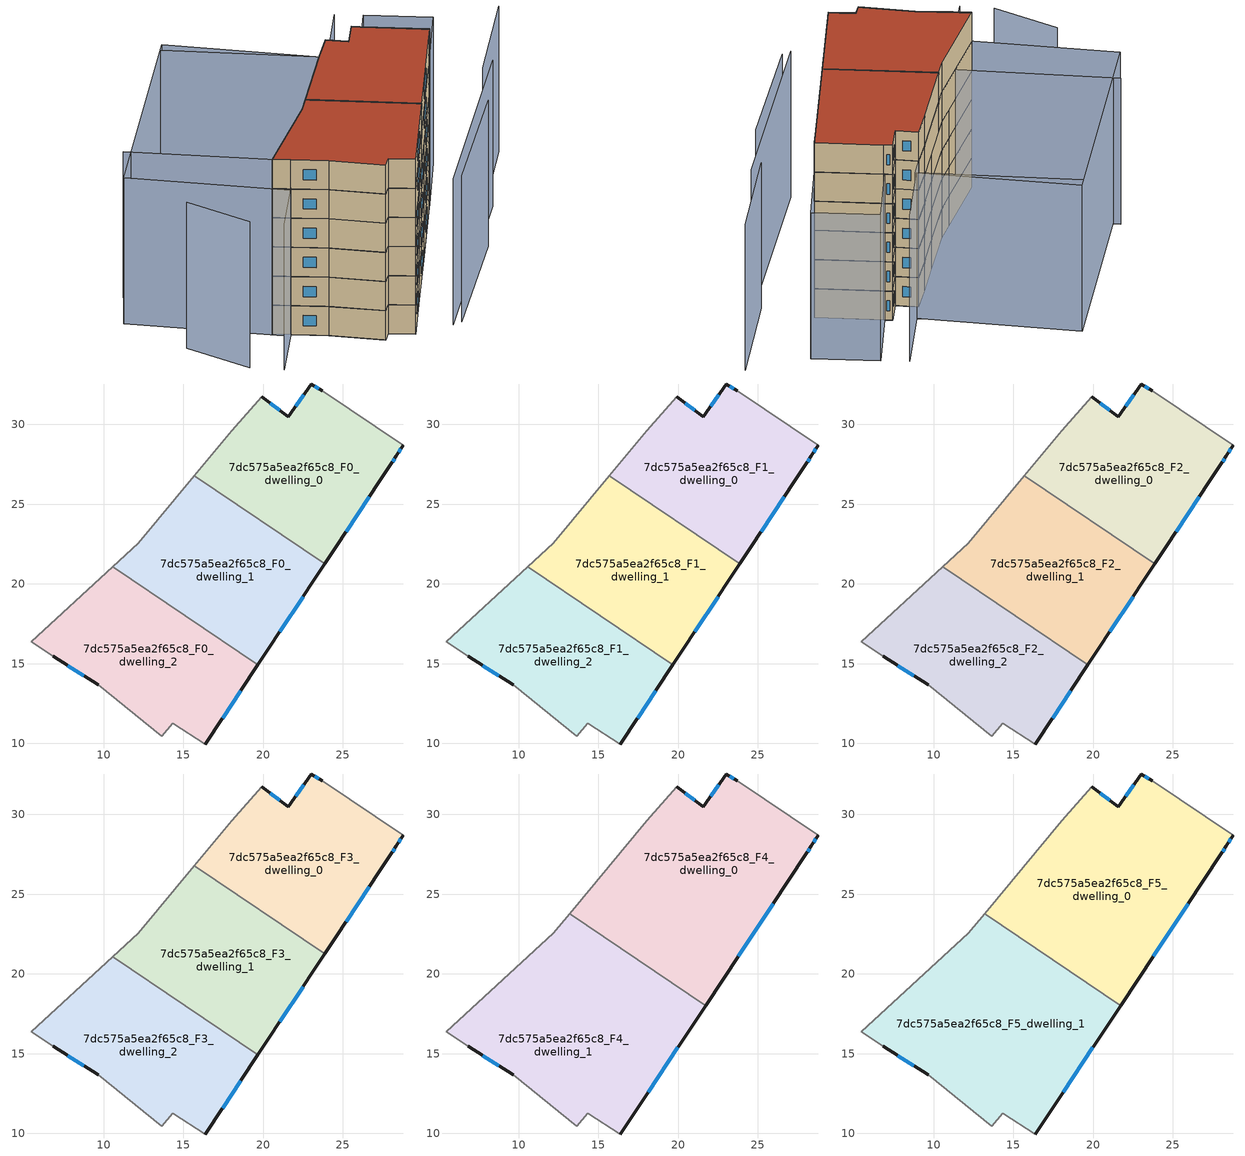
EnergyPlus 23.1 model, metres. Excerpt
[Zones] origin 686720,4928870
7dc575a5ea2f65c8_F0_dwelling_0
 floor ground (EU_floor_Construction): 23.86,21.26 27.99,27.5 28.35,28.04 28.78,28.69 23.7,32.12 23.02,32.54 21.56,30.47 19.92,31.73 18.04,29.61 15.68,26.78 z0
 wall outside (EU_wall_Construction): 19.92,31.73 21.56,30.47 23.02,32.54 23.7,32.12 / 28.78,28.69 28.35,28.04 27.99,27.5 23.86,21.26 z0:3
 wall to 7dc575a5ea2f65c8_F0_dwelling_1 (EU_wall_Construction): 23.86,21.26 15.68,26.78 z0:3
 wall adiabatic (EU_wall_Construction): 15.68,26.78 18.04,29.61 19.92,31.73 / 23.7,32.12 28.78,28.69 z0:3
 window (EU_Window_Construction): 20.45,31.32 21.02,30.88 / 22.03,31.15 22.54,31.87 / 23.24,32.4 23.48,32.26 / 28.64,28.48 28.49,28.25 / 28.23,27.86 28.11,27.67 / 26.65,25.47 25.2,23.29 z0.98:2.02
7dc575a5ea2f65c8_F0_dwelling_1
 floor ground (EU_floor_Construction): 19.67,14.93 23.86,21.26 15.68,26.78 12.17,22.55 10.57,21.08 z0
 wall outside (EU_wall_Construction): 23.86,21.26 19.67,14.93 z0:3
 wall adiabatic (EU_wall_Construction): 10.57,21.08 12.17,22.55 15.68,26.78 z0:3
 wall to 7dc575a5ea2f65c8_F0_dwelling_2 (EU_wall_Construction): 19.67,14.93 10.57,21.08 z0:3
 window (EU_Window_Construction): 22.5,19.2 21.03,16.99 z0.98:2.02
7dc575a5ea2f65c8_F0_dwelling_2
 floor ground (EU_floor_Construction): 16.38,9.97 19.67,14.93 10.57,21.08 5.46,16.38 6.84,15.47 9.65,13.67 13.63,10.46 14.32,11.28 z0
 wall outside (EU_wall_Construction): 9.65,13.67 6.84,15.47 / 19.67,14.93 16.38,9.97 z0:3
 wall adiabatic (EU_wall_Construction): 6.84,15.47 5.46,16.38 10.57,21.08 / 16.38,9.97 14.32,11.28 13.63,10.46 9.65,13.67 z0:3
 window (EU_Window_Construction): 8.74,14.25 7.76,14.88 / 18.6,13.32 17.45,11.58 z0.98:2.02
7dc575a5ea2f65c8_F1_dwelling_0
 floor to 7dc575a5ea2f65c8_F0_dwelling_0 (EU_floor_Construction): 23.86,21.26 27.99,27.5 28.35,28.04 28.78,28.69 23.7,32.12 23.02,32.54 21.56,30.47 19.92,31.73 18.04,29.61 15.68,26.78 z3
 wall outside (EU_wall_Construction): 19.92,31.73 21.56,30.47 23.02,32.54 23.7,32.12 / 28.78,28.69 28.35,28.04 27.99,27.5 23.86,21.26 z3:6
 wall to 7dc575a5ea2f65c8_F1_dwelling_1 (EU_wall_Construction): 23.86,21.26 15.68,26.78 z3:6
 wall adiabatic (EU_wall_Construction): 15.68,26.78 18.04,29.61 19.92,31.73 / 23.7,32.12 28.78,28.69 z3:6
 window (EU_Window_Construction): 20.45,31.32 21.02,30.88 / 22.03,31.15 22.54,31.87 / 23.24,32.4 23.48,32.26 / 28.64,28.48 28.49,28.25 / 28.23,27.86 28.11,27.67 / 26.65,25.47 25.2,23.29 z3.98:5.02
7dc575a5ea2f65c8_F1_dwelling_1
 floor to 7dc575a5ea2f65c8_F0_dwelling_1 (EU_floor_Construction): 19.67,14.93 23.86,21.26 15.68,26.78 12.17,22.55 10.57,21.08 z3
 wall outside (EU_wall_Construction): 23.86,21.26 19.67,14.93 z3:6
 wall adiabatic (EU_wall_Construction): 10.57,21.08 12.17,22.55 15.68,26.78 z3:6
 wall to 7dc575a5ea2f65c8_F1_dwelling_2 (EU_wall_Construction): 19.67,14.93 10.57,21.08 z3:6
 window (EU_Window_Construction): 22.5,19.2 21.03,16.99 z3.98:5.02
7dc575a5ea2f65c8_F1_dwelling_2
 floor to 7dc575a5ea2f65c8_F0_dwelling_2 (EU_floor_Construction): 16.38,9.97 19.67,14.93 10.57,21.08 5.46,16.38 6.84,15.47 9.65,13.67 13.63,10.46 14.32,11.28 z3
 wall outside (EU_wall_Construction): 9.65,13.67 6.84,15.47 / 19.67,14.93 16.38,9.97 z3:6
 wall adiabatic (EU_wall_Construction): 6.84,15.47 5.46,16.38 10.57,21.08 / 16.38,9.97 14.32,11.28 13.63,10.46 9.65,13.67 z3:6
 window (EU_Window_Construction): 8.74,14.25 7.76,14.88 / 18.6,13.32 17.45,11.58 z3.98:5.02
7dc575a5ea2f65c8_F2_dwelling_0
 floor to 7dc575a5ea2f65c8_F1_dwelling_0 (EU_floor_Construction): 23.86,21.26 27.99,27.5 28.35,28.04 28.78,28.69 23.7,32.12 23.02,32.54 21.56,30.47 19.92,31.73 18.04,29.61 15.68,26.78 z6
 wall outside (EU_wall_Construction): 19.92,31.73 21.56,30.47 23.02,32.54 23.7,32.12 / 28.78,28.69 28.35,28.04 27.99,27.5 23.86,21.26 z6:9
 wall to 7dc575a5ea2f65c8_F2_dwelling_1 (EU_wall_Construction): 23.86,21.26 15.68,26.78 z6:9
 wall adiabatic (EU_wall_Construction): 15.68,26.78 18.04,29.61 19.92,31.73 / 23.7,32.12 28.78,28.69 z6:9
 window (EU_Window_Construction): 20.45,31.32 21.02,30.88 / 22.03,31.15 22.54,31.87 / 23.24,32.4 23.48,32.26 / 28.64,28.48 28.49,28.25 / 28.23,27.86 28.11,27.67 / 26.65,25.47 25.2,23.29 z6.98:8.02
7dc575a5ea2f65c8_F2_dwelling_1
 floor to 7dc575a5ea2f65c8_F1_dwelling_1 (EU_floor_Construction): 19.67,14.93 23.86,21.26 15.68,26.78 12.17,22.55 10.57,21.08 z6
 wall outside (EU_wall_Construction): 23.86,21.26 19.67,14.93 z6:9
 wall adiabatic (EU_wall_Construction): 10.57,21.08 12.17,22.55 15.68,26.78 z6:9
 wall to 7dc575a5ea2f65c8_F2_dwelling_2 (EU_wall_Construction): 19.67,14.93 10.57,21.08 z6:9
 window (EU_Window_Construction): 22.5,19.2 21.03,16.99 z6.98:8.02
7dc575a5ea2f65c8_F2_dwelling_2
 floor to 7dc575a5ea2f65c8_F1_dwelling_2 (EU_floor_Construction): 16.38,9.97 19.67,14.93 10.57,21.08 5.46,16.38 6.84,15.47 9.65,13.67 13.63,10.46 14.32,11.28 z6
 wall outside (EU_wall_Construction): 9.65,13.67 6.84,15.47 / 19.67,14.93 16.38,9.97 z6:9
 wall adiabatic (EU_wall_Construction): 6.84,15.47 5.46,16.38 10.57,21.08 / 16.38,9.97 14.32,11.28 13.63,10.46 9.65,13.67 z6:9
 window (EU_Window_Construction): 8.74,14.25 7.76,14.88 / 18.6,13.32 17.45,11.58 z6.98:8.02
7dc575a5ea2f65c8_F3_dwelling_0
 floor to 7dc575a5ea2f65c8_F2_dwelling_0 (EU_floor_Construction): 23.86,21.26 27.99,27.5 28.35,28.04 28.78,28.69 23.7,32.12 23.02,32.54 21.56,30.47 19.92,31.73 18.04,29.61 15.68,26.78 z9
 wall outside (EU_wall_Construction): 19.92,31.73 21.56,30.47 23.02,32.54 23.7,32.12 / 28.78,28.69 28.35,28.04 27.99,27.5 23.86,21.26 z9:12
 wall to 7dc575a5ea2f65c8_F3_dwelling_1 (EU_wall_Construction): 23.86,21.26 15.68,26.78 z9:12
 wall adiabatic (EU_wall_Construction): 15.68,26.78 18.04,29.61 19.92,31.73 / 23.7,32.12 28.78,28.69 z9:12
 window (EU_Window_Construction): 20.45,31.32 21.02,30.88 / 22.03,31.15 22.54,31.87 / 23.24,32.4 23.48,32.26 / 28.64,28.48 28.49,28.25 / 28.23,27.86 28.11,27.67 / 26.65,25.47 25.2,23.29 z9.98:11.02
7dc575a5ea2f65c8_F3_dwelling_1
 floor to 7dc575a5ea2f65c8_F2_dwelling_1 (EU_floor_Construction): 19.67,14.93 23.86,21.26 15.68,26.78 12.17,22.55 10.57,21.08 z9
 wall outside (EU_wall_Construction): 23.86,21.26 19.67,14.93 z9:12
 wall adiabatic (EU_wall_Construction): 10.57,21.08 12.17,22.55 15.68,26.78 z9:12
 wall to 7dc575a5ea2f65c8_F3_dwelling_2 (EU_wall_Construction): 19.67,14.93 10.57,21.08 z9:12
 window (EU_Window_Construction): 22.5,19.2 21.03,16.99 z9.98:11.02
7dc575a5ea2f65c8_F3_dwelling_2
 floor to 7dc575a5ea2f65c8_F2_dwelling_2 (EU_floor_Construction): 16.38,9.97 19.67,14.93 10.57,21.08 5.46,16.38 6.84,15.47 9.65,13.67 13.63,10.46 14.32,11.28 z9
 wall outside (EU_wall_Construction): 9.65,13.67 6.84,15.47 / 19.67,14.93 16.38,9.97 z9:12
 wall adiabatic (EU_wall_Construction): 6.84,15.47 5.46,16.38 10.57,21.08 / 16.38,9.97 14.32,11.28 13.63,10.46 9.65,13.67 z9:12
 window (EU_Window_Construction): 8.74,14.25 7.76,14.88 / 18.6,13.32 17.45,11.58 z9.98:11.02
7dc575a5ea2f65c8_F4_dwelling_0
 floor to 7dc575a5ea2f65c8_F3_dwelling_0 (EU_floor_Construction): 23.86,21.26 27.99,27.5 28.35,28.04 28.78,28.69 23.7,32.12 23.02,32.54 21.56,30.47 19.92,31.73 18.04,29.61 15.68,26.78 z12
 floor to 7dc575a5ea2f65c8_F3_dwelling_1 (EU_floor_Construction): 21.71,18.02 23.86,21.26 15.68,26.78 13.19,23.78 z12
 wall outside (EU_wall_Construction): 19.92,31.73 21.56,30.47 23.02,32.54 23.7,32.12 / 28.78,28.69 28.35,28.04 27.99,27.5 21.71,18.02 z12:15
 wall to 7dc575a5ea2f65c8_F4_dwelling_1 (EU_wall_Construction): 21.71,18.02 13.19,23.78 z12:15
 wall adiabatic (EU_wall_Construction): 13.19,23.78 18.04,29.61 19.92,31.73 / 23.7,32.12 28.78,28.69 z12:15
 window (EU_Window_Construction): 20.45,31.32 21.02,30.88 / 22.03,31.15 22.54,31.87 / 23.24,32.4 23.48,32.26 / 28.64,28.48 28.49,28.25 / 28.23,27.86 28.11,27.67 / 25.95,24.41 23.76,21.1 z12.98:14.02
7dc575a5ea2f65c8_F4_dwelling_1
 floor to 7dc575a5ea2f65c8_F3_dwelling_1 (EU_floor_Construction): 19.67,14.93 21.71,18.02 13.19,23.78 12.17,22.55 10.57,21.08 z12
 floor to 7dc575a5ea2f65c8_F3_dwelling_2 (EU_floor_Construction): 16.38,9.97 19.67,14.93 10.57,21.08 5.46,16.38 6.84,15.47 9.65,13.67 13.63,10.46 14.32,11.28 z12
 wall outside (EU_wall_Construction): 9.65,13.67 6.84,15.47 / 21.71,18.02 16.38,9.97 z12:15
 wall adiabatic (EU_wall_Construction): 6.84,15.47 5.46,16.38 12.17,22.55 13.19,23.78 / 16.38,9.97 14.32,11.28 13.63,10.46 9.65,13.67 z12:15
 window (EU_Window_Construction): 8.74,14.25 7.76,14.88 / 19.98,15.4 18.12,12.59 z12.98:14.02
7dc575a5ea2f65c8_F5_dwelling_0
 floor to 7dc575a5ea2f65c8_F4_dwelling_0 (EU_floor_Construction): 21.71,18.02 27.99,27.5 28.35,28.04 28.78,28.69 23.7,32.12 23.02,32.54 21.56,30.47 19.92,31.73 18.04,29.61 13.19,23.78 z15
 wall outside (EU_wall_Construction): 19.92,31.73 21.56,30.47 23.02,32.54 23.7,32.12 / 28.78,28.69 28.35,28.04 27.99,27.5 21.71,18.02 z15:18
 wall to 7dc575a5ea2f65c8_F5_dwelling_1 (EU_wall_Construction): 21.71,18.02 13.19,23.78 z15:18
 wall adiabatic (EU_wall_Construction): 13.19,23.78 18.04,29.61 19.92,31.73 / 23.7,32.12 28.78,28.69 z15:18
 window (EU_Window_Construction): 20.45,31.32 21.02,30.88 / 22.03,31.15 22.54,31.87 / 23.24,32.4 23.48,32.26 / 28.64,28.48 28.49,28.25 / 28.23,27.86 28.11,27.67 / 25.95,24.41 23.76,21.1 z15.98:17.02
 roof outside (EU_roof_Construction): 28.78,28.69 28.35,28.04 27.99,27.5 21.71,18.02 13.19,23.78 18.04,29.61 19.92,31.73 21.56,30.47 23.02,32.54 23.7,32.12 z18
7dc575a5ea2f65c8_F5_dwelling_1
 floor to 7dc575a5ea2f65c8_F4_dwelling_1 (EU_floor_Construction): 16.38,9.97 21.71,18.02 13.19,23.78 12.17,22.55 5.46,16.38 6.84,15.47 9.65,13.67 13.63,10.46 14.32,11.28 z15
 wall outside (EU_wall_Construction): 9.65,13.67 6.84,15.47 / 21.71,18.02 16.38,9.97 z15:18
 wall adiabatic (EU_wall_Construction): 6.84,15.47 5.46,16.38 12.17,22.55 13.19,23.78 / 16.38,9.97 14.32,11.28 13.63,10.46 9.65,13.67 z15:18
 window (EU_Window_Construction): 8.74,14.25 7.76,14.88 / 19.98,15.4 18.12,12.59 z15.98:17.02
 roof outside (EU_roof_Construction): 21.71,18.02 16.38,9.97 14.32,11.28 13.63,10.46 9.65,13.67 6.84,15.47 5.46,16.38 12.17,22.55 13.19,23.78 z18
shading: 20.06,9.72 33.37,25.52 / -2.24,18.16 0.89,12.46 / -2.68,28.46 9.72,19.42 / 9.72,19.42 3.28,10.57 / 25.3,39.37 21.05,33.34 / 21.05,33.34 8.95,41.84 / 20.98,9.78 29.59,19.83 / 32,24.91 38.55,33.32 / -4.89,24.62 9.55,42.58 / 9.55,42.58 21.15,33.26 / 21.15,33.26 6.7,15.29 / 6.7,15.29 -4.89,24.62 / 32.61,34.58 28.78,28.69 / 28.78,28.69 23.58,32.08 / 23.58,32.08 27.41,37.96 / 27.41,37.96 32.61,34.58 z0:15
[Building]
EU S2 Campaign: North Axis=0; Terrain=City; Solar Distribution=FullExterior
[Site:Location]
Bologna: Latitude=44.5; Longitude=11.25; Time Zone=1; Elevation=37
[SizingPeriod:WeatherFileDays]
AnnualSizingPeriod: Begin Month=1; Begin Day of Month=1; End Month=12; End Day of Month=31; Day of Week for Start Day=Monday; Use Weather File Daylight Saving Period=No; Use Weather File Rain and Snow Indicators=No
[MATERIAL]
EU_InternalMass_Material: Roughness=MediumRough; Thickness=0.1; Conductivity=1; Density=1800; Specific Heat=900; Thermal Absorptance=0.9; Solar Absorptance=0.7; Visible Absorptance=0.7
[MATERIAL:NOMASS] Roughness=MediumRough; Thermal Absorptance=0.9; Solar Absorptance=0.7; Visible Absorptance=0.7
Name | Thermal Resistance
EU_wall_NoMass | 0.905828
EU_roof_NoMass | 0.37593
EU_floor_NoMass | 0.67114
[WINDOWMATERIAL:SIMPLEGLAZINGSYSTEM]
EU_Window_SimpleGlazing: UFactor=4.52486; Solar Heat Gain Coefficient=0.85; Visible Transmittance=0.85
[CONSTRUCTION]
EU_wall_Construction: EU_wall_NoMass
EU_roof_Construction: EU_roof_NoMass
EU_floor_Construction: EU_floor_NoMass
EU_InternalMass_Construction: EU_InternalMass_Material
EU_Window_Construction: EU_Window_SimpleGlazing
[ZONE] Type=1; Multiplier=1; Ceiling Height=autocalculate; Floor Area=autocalculate; Part of Total Floor Area=Yes
Name | Volume
7dc575a5ea2f65c8_F0_dwelling_0; 7dc575a5ea2f65c8_F1_dwelling_0; 7dc575a5ea2f65c8_F2_dwelling_0; 7dc575a5ea2f65c8_F3_dwelling_0 | 234.864
7dc575a5ea2f65c8_F4_dwelling_0; 7dc575a5ea2f65c8_F5_dwelling_0 | 352.288
7dc575a5ea2f65c8_F0_dwelling_1; 7dc575a5ea2f65c8_F1_dwelling_1; 7dc575a5ea2f65c8_F2_dwelling_1; 7dc575a5ea2f65c8_F3_dwelling_1 | 234.853
7dc575a5ea2f65c8_F4_dwelling_1; 7dc575a5ea2f65c8_F5_dwelling_1 | 352.3
7dc575a5ea2f65c8_F0_dwelling_2; 7dc575a5ea2f65c8_F1_dwelling_2; 7dc575a5ea2f65c8_F2_dwelling_2; 7dc575a5ea2f65c8_F3_dwelling_2 | 234.86
[INTERNALMASS] Construction=EU_InternalMass_Construction
Name | Zone or ZoneList | Surface Area
7dc575a5ea2f65c8_F0_dwelling_0_EU_InternalMass | 7dc575a5ea2f65c8_F0_dwelling_0 | 78.2879
7dc575a5ea2f65c8_F0_dwelling_1_EU_InternalMass | 7dc575a5ea2f65c8_F0_dwelling_1 | 78.2846
7dc575a5ea2f65c8_F0_dwelling_2_EU_InternalMass | 7dc575a5ea2f65c8_F0_dwelling_2 | 78.2864
7dc575a5ea2f65c8_F1_dwelling_0_EU_InternalMass | 7dc575a5ea2f65c8_F1_dwelling_0 | 78.2879
7dc575a5ea2f65c8_F1_dwelling_1_EU_InternalMass | 7dc575a5ea2f65c8_F1_dwelling_1 | 78.2846
7dc575a5ea2f65c8_F1_dwelling_2_EU_InternalMass | 7dc575a5ea2f65c8_F1_dwelling_2 | 78.2864
7dc575a5ea2f65c8_F2_dwelling_0_EU_InternalMass | 7dc575a5ea2f65c8_F2_dwelling_0 | 78.2879
7dc575a5ea2f65c8_F2_dwelling_1_EU_InternalMass | 7dc575a5ea2f65c8_F2_dwelling_1 | 78.2846
7dc575a5ea2f65c8_F2_dwelling_2_EU_InternalMass | 7dc575a5ea2f65c8_F2_dwelling_2 | 78.2864
7dc575a5ea2f65c8_F3_dwelling_0_EU_InternalMass | 7dc575a5ea2f65c8_F3_dwelling_0 | 78.2879
7dc575a5ea2f65c8_F3_dwelling_1_EU_InternalMass | 7dc575a5ea2f65c8_F3_dwelling_1 | 78.2846
7dc575a5ea2f65c8_F3_dwelling_2_EU_InternalMass | 7dc575a5ea2f65c8_F3_dwelling_2 | 78.2864
7dc575a5ea2f65c8_F4_dwelling_0_EU_InternalMass | 7dc575a5ea2f65c8_F4_dwelling_0 | 117.43
7dc575a5ea2f65c8_F4_dwelling_1_EU_InternalMass | 7dc575a5ea2f65c8_F4_dwelling_1 | 117.433
7dc575a5ea2f65c8_F5_dwelling_0_EU_InternalMass | 7dc575a5ea2f65c8_F5_dwelling_0 | 117.43
7dc575a5ea2f65c8_F5_dwelling_1_EU_InternalMass | 7dc575a5ea2f65c8_F5_dwelling_1 | 117.433
[OTHEREQUIPMENT] Fuel Type=Electricity; Design Level Calculation Method=Watts/Area; Power per Zone Floor Area=1; Fraction Latent=0; Fraction Radiant=0; Fraction Lost=0; Carbon Dioxide Generation Rate=0; EndUse Subcategory=EU_Step8_InternalGains
Name | Zone or ZoneList or Space or SpaceList | Schedule
EU_Step8_InternalGain_7dc575a5ea2f65c8_F0_dwelling_0_f000 | 7dc575a5ea2f65c8_F0_dwelling_0 | EU_Step8_GainSchedule_7dc575a5ea2f65c8_F0_dwelling_0_f000
EU_Step8_InternalGain_7dc575a5ea2f65c8_F0_dwelling_1_f000 | 7dc575a5ea2f65c8_F0_dwelling_1 | EU_Step8_GainSchedule_7dc575a5ea2f65c8_F0_dwelling_1_f000
EU_Step8_InternalGain_7dc575a5ea2f65c8_F0_dwelling_2_f000 | 7dc575a5ea2f65c8_F0_dwelling_2 | EU_Step8_GainSchedule_7dc575a5ea2f65c8_F0_dwelling_2_f000
EU_Step8_InternalGain_7dc575a5ea2f65c8_F1_dwelling_0_f000 | 7dc575a5ea2f65c8_F1_dwelling_0 | EU_Step8_GainSchedule_7dc575a5ea2f65c8_F1_dwelling_0_f000
EU_Step8_InternalGain_7dc575a5ea2f65c8_F1_dwelling_1_f000 | 7dc575a5ea2f65c8_F1_dwelling_1 | EU_Step8_GainSchedule_7dc575a5ea2f65c8_F1_dwelling_1_f000
EU_Step8_InternalGain_7dc575a5ea2f65c8_F1_dwelling_2_f000 | 7dc575a5ea2f65c8_F1_dwelling_2 | EU_Step8_GainSchedule_7dc575a5ea2f65c8_F1_dwelling_2_f000
EU_Step8_InternalGain_7dc575a5ea2f65c8_F2_dwelling_0_f000 | 7dc575a5ea2f65c8_F2_dwelling_0 | EU_Step8_GainSchedule_7dc575a5ea2f65c8_F2_dwelling_0_f000
EU_Step8_InternalGain_7dc575a5ea2f65c8_F2_dwelling_1_f000 | 7dc575a5ea2f65c8_F2_dwelling_1 | EU_Step8_GainSchedule_7dc575a5ea2f65c8_F2_dwelling_1_f000
EU_Step8_InternalGain_7dc575a5ea2f65c8_F2_dwelling_2_f000 | 7dc575a5ea2f65c8_F2_dwelling_2 | EU_Step8_GainSchedule_7dc575a5ea2f65c8_F2_dwelling_2_f000
EU_Step8_InternalGain_7dc575a5ea2f65c8_F3_dwelling_0_f000 | 7dc575a5ea2f65c8_F3_dwelling_0 | EU_Step8_GainSchedule_7dc575a5ea2f65c8_F3_dwelling_0_f000
EU_Step8_InternalGain_7dc575a5ea2f65c8_F3_dwelling_1_f000 | 7dc575a5ea2f65c8_F3_dwelling_1 | EU_Step8_GainSchedule_7dc575a5ea2f65c8_F3_dwelling_1_f000
EU_Step8_InternalGain_7dc575a5ea2f65c8_F3_dwelling_2_f000 | 7dc575a5ea2f65c8_F3_dwelling_2 | EU_Step8_GainSchedule_7dc575a5ea2f65c8_F3_dwelling_2_f000
EU_Step8_InternalGain_7dc575a5ea2f65c8_F4_dwelling_0_f000 | 7dc575a5ea2f65c8_F4_dwelling_0 | EU_Step8_GainSchedule_7dc575a5ea2f65c8_F4_dwelling_0_f000
EU_Step8_InternalGain_7dc575a5ea2f65c8_F4_dwelling_1_f000 | 7dc575a5ea2f65c8_F4_dwelling_1 | EU_Step8_GainSchedule_7dc575a5ea2f65c8_F4_dwelling_1_f000
EU_Step8_InternalGain_7dc575a5ea2f65c8_F5_dwelling_0_f000 | 7dc575a5ea2f65c8_F5_dwelling_0 | EU_Step8_GainSchedule_7dc575a5ea2f65c8_F5_dwelling_0_f000
EU_Step8_InternalGain_7dc575a5ea2f65c8_F5_dwelling_1_f000 | 7dc575a5ea2f65c8_F5_dwelling_1 | EU_Step8_GainSchedule_7dc575a5ea2f65c8_F5_dwelling_1_f000
[ZONEVENTILATION:DESIGNFLOWRATE] Schedule=EU_AlwaysOn; Design Flow Rate Calculation Method=AirChanges/Hour; Air Changes per Hour=0.73129; Ventilation Type=Natural; Fan Pressure Rise=0; Fan Total Efficiency=1; Constant Term Coefficient=1; Temperature Term Coefficient=0; Velocity Term Coefficient=0; Velocity Squared Term Coefficient=0; Minimum Indoor Temperature=-100; Maximum Indoor Temperature=100; Delta Temperature=-100; Minimum Outdoor Temperature=-100; Maximum Outdoor Temperature=100; Maximum Wind Speed=40
Name | Zone or ZoneList or Space or SpaceList
EU_ConstantAir_7dc575a5ea2f65c8_F0_dwelling_0 | 7dc575a5ea2f65c8_F0_dwelling_0
EU_ConstantAir_7dc575a5ea2f65c8_F0_dwelling_1 | 7dc575a5ea2f65c8_F0_dwelling_1
EU_ConstantAir_7dc575a5ea2f65c8_F0_dwelling_2 | 7dc575a5ea2f65c8_F0_dwelling_2
EU_ConstantAir_7dc575a5ea2f65c8_F1_dwelling_0 | 7dc575a5ea2f65c8_F1_dwelling_0
EU_ConstantAir_7dc575a5ea2f65c8_F1_dwelling_1 | 7dc575a5ea2f65c8_F1_dwelling_1
EU_ConstantAir_7dc575a5ea2f65c8_F1_dwelling_2 | 7dc575a5ea2f65c8_F1_dwelling_2
EU_ConstantAir_7dc575a5ea2f65c8_F2_dwelling_0 | 7dc575a5ea2f65c8_F2_dwelling_0
EU_ConstantAir_7dc575a5ea2f65c8_F2_dwelling_1 | 7dc575a5ea2f65c8_F2_dwelling_1
EU_ConstantAir_7dc575a5ea2f65c8_F2_dwelling_2 | 7dc575a5ea2f65c8_F2_dwelling_2
EU_ConstantAir_7dc575a5ea2f65c8_F3_dwelling_0 | 7dc575a5ea2f65c8_F3_dwelling_0
EU_ConstantAir_7dc575a5ea2f65c8_F3_dwelling_1 | 7dc575a5ea2f65c8_F3_dwelling_1
EU_ConstantAir_7dc575a5ea2f65c8_F3_dwelling_2 | 7dc575a5ea2f65c8_F3_dwelling_2
EU_ConstantAir_7dc575a5ea2f65c8_F4_dwelling_0 | 7dc575a5ea2f65c8_F4_dwelling_0
EU_ConstantAir_7dc575a5ea2f65c8_F4_dwelling_1 | 7dc575a5ea2f65c8_F4_dwelling_1
EU_ConstantAir_7dc575a5ea2f65c8_F5_dwelling_0 | 7dc575a5ea2f65c8_F5_dwelling_0
EU_ConstantAir_7dc575a5ea2f65c8_F5_dwelling_1 | 7dc575a5ea2f65c8_F5_dwelling_1
[HVACTEMPLATE:THERMOSTAT] Constant Heating Setpoint=20; Constant Cooling Setpoint=50
EU_HeatOnly_7dc575a5ea2f65c8_F0_dwelling_0; EU_HeatOnly_7dc575a5ea2f65c8_F0_dwelling_1; EU_HeatOnly_7dc575a5ea2f65c8_F0_dwelling_2; EU_HeatOnly_7dc575a5ea2f65c8_F1_dwelling_0; EU_HeatOnly_7dc575a5ea2f65c8_F1_dwelling_1; EU_HeatOnly_7dc575a5ea2f65c8_F1_dwelling_2; EU_HeatOnly_7dc575a5ea2f65c8_F2_dwelling_0; EU_HeatOnly_7dc575a5ea2f65c8_F2_dwelling_1; EU_HeatOnly_7dc575a5ea2f65c8_F2_dwelling_2; EU_HeatOnly_7dc575a5ea2f65c8_F3_dwelling_0; EU_HeatOnly_7dc575a5ea2f65c8_F3_dwelling_1; EU_HeatOnly_7dc575a5ea2f65c8_F3_dwelling_2; EU_HeatOnly_7dc575a5ea2f65c8_F4_dwelling_0; EU_HeatOnly_7dc575a5ea2f65c8_F4_dwelling_1; EU_HeatOnly_7dc575a5ea2f65c8_F5_dwelling_0; EU_HeatOnly_7dc575a5ea2f65c8_F5_dwelling_1
[HVACTEMPLATE:ZONE:IDEALLOADSAIRSYSTEM] System Availability Schedule=EU_AlwaysOn; Maximum Heating Supply Air Temperature=50; Minimum Cooling Supply Air Temperature=13; Maximum Heating Supply Air Humidity Ratio=0.0156; Minimum Cooling Supply Air Humidity Ratio=0.0077; Heating Limit=NoLimit; Cooling Limit=NoLimit; Heating Availability Schedule=EU_AlwaysOn; Cooling Availability Schedule=EU_CoolingOff; Dehumidification Control Type=ConstantSensibleHeatRatio; Cooling Sensible Heat Ratio=0.7; Dehumidification Setpoint=60; Humidification Control Type=None; Humidification Setpoint=30; Outdoor Air Method=None; Outdoor Air Flow Rate per Person=0.00944; Outdoor Air Flow Rate per Zone Floor Area=0; Outdoor Air Flow Rate per Zone=0; Demand Controlled Ventilation Type=None; Outdoor Air Economizer Type=NoEconomizer; Heat Recovery Type=None; Sensible Heat Recovery Effectiveness=0.7; Latent Heat Recovery Effectiveness=0.65
Name | Template Thermostat
7dc575a5ea2f65c8_F0_dwelling_0 | EU_HeatOnly_7dc575a5ea2f65c8_F0_dwelling_0
7dc575a5ea2f65c8_F0_dwelling_1 | EU_HeatOnly_7dc575a5ea2f65c8_F0_dwelling_1
7dc575a5ea2f65c8_F0_dwelling_2 | EU_HeatOnly_7dc575a5ea2f65c8_F0_dwelling_2
7dc575a5ea2f65c8_F1_dwelling_0 | EU_HeatOnly_7dc575a5ea2f65c8_F1_dwelling_0
7dc575a5ea2f65c8_F1_dwelling_1 | EU_HeatOnly_7dc575a5ea2f65c8_F1_dwelling_1
7dc575a5ea2f65c8_F1_dwelling_2 | EU_HeatOnly_7dc575a5ea2f65c8_F1_dwelling_2
7dc575a5ea2f65c8_F2_dwelling_0 | EU_HeatOnly_7dc575a5ea2f65c8_F2_dwelling_0
7dc575a5ea2f65c8_F2_dwelling_1 | EU_HeatOnly_7dc575a5ea2f65c8_F2_dwelling_1
7dc575a5ea2f65c8_F2_dwelling_2 | EU_HeatOnly_7dc575a5ea2f65c8_F2_dwelling_2
7dc575a5ea2f65c8_F3_dwelling_0 | EU_HeatOnly_7dc575a5ea2f65c8_F3_dwelling_0
7dc575a5ea2f65c8_F3_dwelling_1 | EU_HeatOnly_7dc575a5ea2f65c8_F3_dwelling_1
7dc575a5ea2f65c8_F3_dwelling_2 | EU_HeatOnly_7dc575a5ea2f65c8_F3_dwelling_2
7dc575a5ea2f65c8_F4_dwelling_0 | EU_HeatOnly_7dc575a5ea2f65c8_F4_dwelling_0
7dc575a5ea2f65c8_F4_dwelling_1 | EU_HeatOnly_7dc575a5ea2f65c8_F4_dwelling_1
7dc575a5ea2f65c8_F5_dwelling_0 | EU_HeatOnly_7dc575a5ea2f65c8_F5_dwelling_0
7dc575a5ea2f65c8_F5_dwelling_1 | EU_HeatOnly_7dc575a5ea2f65c8_F5_dwelling_1
[SIZING:ZONE] Zone Cooling Design Supply Air Temperature Input Method=SupplyAirTemperature; Zone Cooling Design Supply Air Temperature=13; Zone Heating Design Supply Air Temperature Input Method=SupplyAirTemperature; Zone Heating Design Supply Air Temperature=50; Zone Cooling Design Supply Air Humidity Ratio=0.008; Zone Heating Design Supply Air Humidity Ratio=0.008; Cooling Design Air Flow Method=DesignDay; Cooling Design Air Flow Rate=0; Cooling Minimum Air Flow per Zone Floor Area=0.000762; Cooling Minimum Air Flow=0; Cooling Minimum Air Flow Fraction=0.2; Heating Design Air Flow Method=DesignDay; Heating Design Air Flow Rate=0; Heating Maximum Air Flow per Zone Floor Area=0.002032; Heating Maximum Air Flow=0.141576; Heating Maximum Air Flow Fraction=0.3; Account for Dedicated Outdoor Air System=No; Dedicated Outdoor Air System Control Strategy=NeutralSupplyAir; Dedicated Outdoor Air Low Setpoint Temperature for Design=autosize; Dedicated Outdoor Air High Setpoint Temperature for Design=autosize; Zone Load Sizing Method=Sensible Load Only No Latent Load; Zone Latent Cooling Design Supply Air Humidity Ratio Input Method=HumidityRatioDifference; Zone Cooling Design Supply Air Humidity Ratio Difference=0.005; Zone Latent Heating Design Supply Air Humidity Ratio Input Method=HumidityRatioDifference; Zone Humidification Design Supply Air Humidity Ratio Difference=0.005
7dc575a5ea2f65c8_F0_dwelling_0; 7dc575a5ea2f65c8_F0_dwelling_1; 7dc575a5ea2f65c8_F0_dwelling_2; 7dc575a5ea2f65c8_F1_dwelling_0; 7dc575a5ea2f65c8_F1_dwelling_1; 7dc575a5ea2f65c8_F1_dwelling_2; 7dc575a5ea2f65c8_F2_dwelling_0; 7dc575a5ea2f65c8_F2_dwelling_1; 7dc575a5ea2f65c8_F2_dwelling_2; 7dc575a5ea2f65c8_F3_dwelling_0; 7dc575a5ea2f65c8_F3_dwelling_1; 7dc575a5ea2f65c8_F3_dwelling_2; 7dc575a5ea2f65c8_F4_dwelling_0; 7dc575a5ea2f65c8_F4_dwelling_1; 7dc575a5ea2f65c8_F5_dwelling_0; 7dc575a5ea2f65c8_F5_dwelling_1
[SCHEDULE:CONSTANT]
Name | Hourly Value
EU_AlwaysOn | 1
EU_CoolingOff | 0
[SCHEDULE:FILE] Column Number=1; Rows to Skip at Top=0; Number of Hours of Data=8760; Column Separator=Comma; Interpolate to Timestep=No; Minutes per Item=60; Adjust Schedule for Daylight Savings=Yes
Name | File
EU_Step8_GainSchedule_7dc575a5ea2f65c8_F0_dwelling_0_f000 | ../../schedules/7dc575a5ea2f65c8/7dc575a5ea2f65c8_F0_dwelling_0_f000_gain.csv
EU_Step8_GainSchedule_7dc575a5ea2f65c8_F0_dwelling_1_f000 | ../../schedules/7dc575a5ea2f65c8/7dc575a5ea2f65c8_F0_dwelling_1_f000_gain.csv
EU_Step8_GainSchedule_7dc575a5ea2f65c8_F0_dwelling_2_f000 | ../../schedules/7dc575a5ea2f65c8/7dc575a5ea2f65c8_F0_dwelling_2_f000_gain.csv
EU_Step8_GainSchedule_7dc575a5ea2f65c8_F1_dwelling_0_f000 | ../../schedules/7dc575a5ea2f65c8/7dc575a5ea2f65c8_F1_dwelling_0_f000_gain.csv
EU_Step8_GainSchedule_7dc575a5ea2f65c8_F1_dwelling_1_f000 | ../../schedules/7dc575a5ea2f65c8/7dc575a5ea2f65c8_F1_dwelling_1_f000_gain.csv
EU_Step8_GainSchedule_7dc575a5ea2f65c8_F1_dwelling_2_f000 | ../../schedules/7dc575a5ea2f65c8/7dc575a5ea2f65c8_F1_dwelling_2_f000_gain.csv
EU_Step8_GainSchedule_7dc575a5ea2f65c8_F2_dwelling_0_f000 | ../../schedules/7dc575a5ea2f65c8/7dc575a5ea2f65c8_F2_dwelling_0_f000_gain.csv
EU_Step8_GainSchedule_7dc575a5ea2f65c8_F2_dwelling_1_f000 | ../../schedules/7dc575a5ea2f65c8/7dc575a5ea2f65c8_F2_dwelling_1_f000_gain.csv
EU_Step8_GainSchedule_7dc575a5ea2f65c8_F2_dwelling_2_f000 | ../../schedules/7dc575a5ea2f65c8/7dc575a5ea2f65c8_F2_dwelling_2_f000_gain.csv
EU_Step8_GainSchedule_7dc575a5ea2f65c8_F3_dwelling_0_f000 | ../../schedules/7dc575a5ea2f65c8/7dc575a5ea2f65c8_F3_dwelling_0_f000_gain.csv
EU_Step8_GainSchedule_7dc575a5ea2f65c8_F3_dwelling_1_f000 | ../../schedules/7dc575a5ea2f65c8/7dc575a5ea2f65c8_F3_dwelling_1_f000_gain.csv
EU_Step8_GainSchedule_7dc575a5ea2f65c8_F3_dwelling_2_f000 | ../../schedules/7dc575a5ea2f65c8/7dc575a5ea2f65c8_F3_dwelling_2_f000_gain.csv
EU_Step8_GainSchedule_7dc575a5ea2f65c8_F4_dwelling_0_f000 | ../../schedules/7dc575a5ea2f65c8/7dc575a5ea2f65c8_F4_dwelling_0_f000_gain.csv
EU_Step8_GainSchedule_7dc575a5ea2f65c8_F4_dwelling_1_f000 | ../../schedules/7dc575a5ea2f65c8/7dc575a5ea2f65c8_F4_dwelling_1_f000_gain.csv
EU_Step8_GainSchedule_7dc575a5ea2f65c8_F5_dwelling_0_f000 | ../../schedules/7dc575a5ea2f65c8/7dc575a5ea2f65c8_F5_dwelling_0_f000_gain.csv
EU_Step8_GainSchedule_7dc575a5ea2f65c8_F5_dwelling_1_f000 | ../../schedules/7dc575a5ea2f65c8/7dc575a5ea2f65c8_F5_dwelling_1_f000_gain.csv
